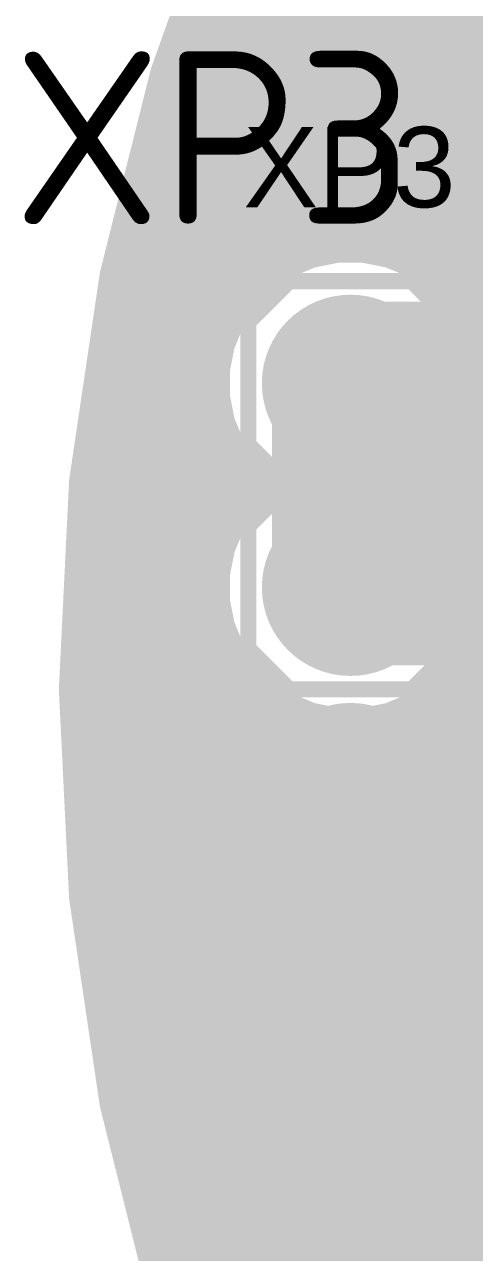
# Model space of a CAD drawing. Header units: inches. Extents: x -27.1 to 26.6, y -26.6 to 26.6.
# Drawn here: x -27.05 to -21.46, y -7.01 to 8.27 of the extents above; entities that cross this region are included whole.
import ezdxf

# ---------------------------------------------------------------- set-up
doc = ezdxf.new("R2010")
doc.units = ezdxf.units.IN
for name, color, linetype in [('Bottom Layer', 5, 'Continuous'), ('Bottom Overlay', 54, 'Continuous'), ('Bottom Solder', 6, 'Continuous'), ('Mechanical 13', 56, 'Continuous'), ('Mechanical 4', 56, 'Continuous'), ('Multi-Layer', 9, 'Continuous'), ('Pad Holes', 156, 'Continuous'), ('Top Layer', 1, 'Continuous'), ('Top Overlay', 2, 'Continuous'), ('Top Solder', 216, 'Continuous'), ('Via Holes', 16, 'Continuous')]:
    doc.layers.add(name, color=color, linetype=linetype)
doc.styles.add('Arial', font='', dxfattribs={"height": 0.2})
doc.styles.add('GOST type B', font='', dxfattribs={"height": 0.2})
doc.styles.get('Arial').set_extended_font_data('Arial')
doc.styles.get('GOST type B').set_extended_font_data('GOST type B')

# ---------------------------------------------------------------- blocks, each defined once
blk = doc.blocks.new('PLH4_____18_8')
at = {"layer": 'Bottom Layer'}
h = blk.add_hatch(color=5, dxfattribs=at)
edge = h.paths.add_edge_path()
edge.add_arc((0, 0), 1, 0, 360)
h = blk.add_hatch(color=5, dxfattribs=at)
edge = h.paths.add_edge_path()
edge.add_arc((0, -2.54), 1, 0, 360)
h = blk.add_hatch(color=5, dxfattribs=at)
edge = h.paths.add_edge_path()
edge.add_arc((0, -5.08), 1, 0, 360)
h = blk.add_hatch(color=5, dxfattribs=at)
edge = h.paths.add_edge_path()
edge.add_arc((0, -7.62), 1, 0, 360)
at = {"layer": 'Bottom Solder'}
h = blk.add_hatch(color=6, dxfattribs=at)
edge = h.paths.add_edge_path()
edge.add_arc((0, 0), 1.102, 0, 360)
h = blk.add_hatch(color=6, dxfattribs=at)
edge = h.paths.add_edge_path()
edge.add_arc((0, -2.54), 1.102, 0, 360)
h = blk.add_hatch(color=6, dxfattribs=at)
edge = h.paths.add_edge_path()
edge.add_arc((0, -5.08), 1.102, 0, 360)
h = blk.add_hatch(color=6, dxfattribs=at)
edge = h.paths.add_edge_path()
edge.add_arc((0, -7.62), 1.102, 0, 360)
at = {"layer": 'Multi-Layer'}
h = blk.add_hatch(color=9, dxfattribs=at)
edge = h.paths.add_edge_path()
edge.add_arc((0, 0), 1, 0, 360)
h = blk.add_hatch(color=9, dxfattribs=at)
edge = h.paths.add_edge_path()
edge.add_arc((0, -2.54), 1, 0, 360)
h = blk.add_hatch(color=9, dxfattribs=at)
edge = h.paths.add_edge_path()
edge.add_arc((0, -5.08), 1, 0, 360)
h = blk.add_hatch(color=9, dxfattribs=at)
edge = h.paths.add_edge_path()
edge.add_arc((0, -7.62), 1, 0, 360)
at = {"layer": 'Pad Holes'}
h = blk.add_hatch(color=7, dxfattribs=at)
edge = h.paths.add_edge_path()
edge.add_arc((0, 0), 0.5, 0, 360)
h = blk.add_hatch(color=7, dxfattribs=at)
edge = h.paths.add_edge_path()
edge.add_arc((0, -2.54), 0.5, 0, 360)
h = blk.add_hatch(color=7, dxfattribs=at)
edge = h.paths.add_edge_path()
edge.add_arc((0, -5.08), 0.5, 0, 360)
h = blk.add_hatch(color=7, dxfattribs=at)
edge = h.paths.add_edge_path()
edge.add_arc((0, -7.62), 0.5, 0, 360)
at = {"layer": 'Top Layer'}
h = blk.add_hatch(color=1, dxfattribs=at)
edge = h.paths.add_edge_path()
edge.add_arc((0, 0), 1, 0, 360)
h = blk.add_hatch(color=1, dxfattribs=at)
edge = h.paths.add_edge_path()
edge.add_arc((0, -2.54), 1, 0, 360)
h = blk.add_hatch(color=1, dxfattribs=at)
edge = h.paths.add_edge_path()
edge.add_arc((0, -5.08), 1, 0, 360)
h = blk.add_hatch(color=1, dxfattribs=at)
edge = h.paths.add_edge_path()
edge.add_arc((0, -7.62), 1, 0, 360)
at = {"layer": 'Top Solder'}
h = blk.add_hatch(color=216, dxfattribs=at)
edge = h.paths.add_edge_path()
edge.add_arc((0, 0), 1.102, 0, 360)
h = blk.add_hatch(color=216, dxfattribs=at)
edge = h.paths.add_edge_path()
edge.add_arc((0, -2.54), 1.102, 0, 360)
h = blk.add_hatch(color=216, dxfattribs=at)
edge = h.paths.add_edge_path()
edge.add_arc((0, -5.08), 1.102, 0, 360)
h = blk.add_hatch(color=216, dxfattribs=at)
edge = h.paths.add_edge_path()
edge.add_arc((0, -7.62), 1.102, 0, 360)
at = {"layer": 'Bottom Overlay'}
for points in [[(-1.675, 0, 0.254, 0.254, 1), (-1.925, 0, 0.254, 0.254, 1)], [(-1.988, 0, 0.127, 0.127, 1), (-1.861, 0, 0.127, 0.127, 1)], [(-1.739, 0, 0.127, 0.127, 1), (-1.612, 0, 0.127, 0.127, 1)]]:
    blk.add_lwpolyline(points, format="xyseb", close=True, dxfattribs=at)
at = {"layer": 'Mechanical 13'}
for points in [[(-1.27, 0.762, 0.2, 0.2, 0), (-0.762, 1.27, 0.2, 0.2, 0)], [(-0.762, 1.27, 0.2, 0.2, 0), (0.762, 1.27, 0.2, 0.2, 0)], [(0.762, 1.27, 0.2, 0.2, 0), (1.27, 0.762, 0.2, 0.2, 0)], [(-1.27, -0.762, 0.2, 0.2, 0), (-1.27, 0.762, 0.2, 0.2, 0)], [(1.27, -0.762, 0.2, 0.2, 0), (1.27, 0.77, 0.2, 0.2, 0)], [(-1.27, -0.762, 0.2, 0.2, 0), (-0.762, -1.27, 0.2, 0.2, 0)], [(0.762, -1.27, 0.2, 0.2, 0), (1.27, -0.762, 0.2, 0.2, 0)], [(-1.27, -1.778, 0.2, 0.2, 0), (-0.762, -1.27, 0.2, 0.2, 0)], [(-0.762, -1.27, 0.2, 0.2, 0), (0.762, -1.27, 0.2, 0.2, 0)], [(0.762, -1.27, 0.2, 0.2, 0), (1.27, -1.778, 0.2, 0.2, 0)], [(-1.27, -3.302, 0.2, 0.2, 0), (-1.27, -1.778, 0.2, 0.2, 0)], [(1.27, -3.302, 0.2, 0.2, 0), (1.27, -1.77, 0.2, 0.2, 0)], [(-1.27, -3.302, 0.2, 0.2, 0), (-0.762, -3.81, 0.2, 0.2, 0)], [(0.762, -3.81, 0.2, 0.2, 0), (1.27, -3.302, 0.2, 0.2, 0)], [(-1.27, -4.318, 0.2, 0.2, 0), (-0.762, -3.81, 0.2, 0.2, 0)], [(-0.762, -3.81, 0.2, 0.2, 0), (0.762, -3.81, 0.2, 0.2, 0)], [(0.762, -3.81, 0.2, 0.2, 0), (1.27, -4.318, 0.2, 0.2, 0)], [(-1.27, -5.842, 0.2, 0.2, 0), (-1.27, -4.318, 0.2, 0.2, 0)], [(1.27, -5.842, 0.2, 0.2, 0), (1.27, -4.31, 0.2, 0.2, 0)], [(-1.27, -5.842, 0.2, 0.2, 0), (-0.762, -6.35, 0.2, 0.2, 0)], [(0.762, -6.35, 0.2, 0.2, 0), (1.27, -5.842, 0.2, 0.2, 0)], [(-1.27, -6.858, 0.2, 0.2, 0), (-0.762, -6.35, 0.2, 0.2, 0)], [(-0.762, -6.35, 0.2, 0.2, 0), (0.762, -6.35, 0.2, 0.2, 0)], [(0.762, -6.35, 0.2, 0.2, 0), (1.27, -6.858, 0.2, 0.2, 0)], [(-1.27, -8.382, 0.2, 0.2, 0), (-1.27, -6.858, 0.2, 0.2, 0)], [(1.27, -8.382, 0.2, 0.2, 0), (1.27, -6.85, 0.2, 0.2, 0)], [(-1.27, -8.382, 0.2, 0.2, 0), (-0.762, -8.89, 0.2, 0.2, 0)], [(0.762, -8.89, 0.2, 0.2, 0), (1.27, -8.382, 0.2, 0.2, 0)], [(-0.762, -8.89, 0.2, 0.2, 0), (0.762, -8.89, 0.2, 0.2, 0)]]:
    blk.add_lwpolyline(points, format="xyseb", dxfattribs=at)
for points in [[(-0.812, 1.27, 0.1, 0.1, 1), (-0.712, 1.27, 0.1, 0.1, 1)], [(-0.812, 1.27, 0.1, 0.1, 1), (-0.712, 1.27, 0.1, 0.1, 1)], [(0.712, 1.27, 0.1, 0.1, 1), (0.812, 1.27, 0.1, 0.1, 1)], [(0.712, 1.27, 0.1, 0.1, 1), (0.812, 1.27, 0.1, 0.1, 1)], [(-1.32, 0.762, 0.1, 0.1, 1), (-1.22, 0.762, 0.1, 0.1, 1)], [(-1.32, 0.762, 0.1, 0.1, 1), (-1.22, 0.762, 0.1, 0.1, 1)], [(1.22, 0.77, 0.1, 0.1, 1), (1.32, 0.77, 0.1, 0.1, 1)], [(1.22, 0.762, 0.1, 0.1, 1), (1.32, 0.762, 0.1, 0.1, 1)], [(-1.675, 0, 0.254, 0.254, 1), (-1.925, 0, 0.254, 0.254, 1)], [(-1.988, 0, 0.127, 0.127, 1), (-1.861, 0, 0.127, 0.127, 1)], [(-1.739, 0, 0.127, 0.127, 1), (-1.612, 0, 0.127, 0.127, 1)], [(-1.32, -0.762, 0.1, 0.1, 1), (-1.22, -0.762, 0.1, 0.1, 1)], [(-1.32, -0.762, 0.1, 0.1, 1), (-1.22, -0.762, 0.1, 0.1, 1)], [(1.22, -0.762, 0.1, 0.1, 1), (1.32, -0.762, 0.1, 0.1, 1)], [(1.22, -0.762, 0.1, 0.1, 1), (1.32, -0.762, 0.1, 0.1, 1)], [(-0.812, -1.27, 0.1, 0.1, 1), (-0.712, -1.27, 0.1, 0.1, 1)], [(-0.812, -1.27, 0.1, 0.1, 1), (-0.712, -1.27, 0.1, 0.1, 1)], [(-0.812, -1.27, 0.1, 0.1, 1), (-0.712, -1.27, 0.1, 0.1, 1)], [(0.712, -1.27, 0.1, 0.1, 1), (0.812, -1.27, 0.1, 0.1, 1)], [(0.712, -1.27, 0.1, 0.1, 1), (0.812, -1.27, 0.1, 0.1, 1)], [(0.712, -1.27, 0.1, 0.1, 1), (0.812, -1.27, 0.1, 0.1, 1)], [(-1.32, -1.778, 0.1, 0.1, 1), (-1.22, -1.778, 0.1, 0.1, 1)], [(-1.32, -1.778, 0.1, 0.1, 1), (-1.22, -1.778, 0.1, 0.1, 1)], [(1.22, -1.77, 0.1, 0.1, 1), (1.32, -1.77, 0.1, 0.1, 1)], [(1.22, -1.778, 0.1, 0.1, 1), (1.32, -1.778, 0.1, 0.1, 1)], [(-1.32, -3.302, 0.1, 0.1, 1), (-1.22, -3.302, 0.1, 0.1, 1)], [(-1.32, -3.302, 0.1, 0.1, 1), (-1.22, -3.302, 0.1, 0.1, 1)], [(1.22, -3.302, 0.1, 0.1, 1), (1.32, -3.302, 0.1, 0.1, 1)], [(1.22, -3.302, 0.1, 0.1, 1), (1.32, -3.302, 0.1, 0.1, 1)], [(-0.812, -3.81, 0.1, 0.1, 1), (-0.712, -3.81, 0.1, 0.1, 1)], [(-0.812, -3.81, 0.1, 0.1, 1), (-0.712, -3.81, 0.1, 0.1, 1)], [(-0.812, -3.81, 0.1, 0.1, 1), (-0.712, -3.81, 0.1, 0.1, 1)], [(0.712, -3.81, 0.1, 0.1, 1), (0.812, -3.81, 0.1, 0.1, 1)], [(0.712, -3.81, 0.1, 0.1, 1), (0.812, -3.81, 0.1, 0.1, 1)], [(0.712, -3.81, 0.1, 0.1, 1), (0.812, -3.81, 0.1, 0.1, 1)], [(-1.32, -4.318, 0.1, 0.1, 1), (-1.22, -4.318, 0.1, 0.1, 1)], [(-1.32, -4.318, 0.1, 0.1, 1), (-1.22, -4.318, 0.1, 0.1, 1)], [(1.22, -4.31, 0.1, 0.1, 1), (1.32, -4.31, 0.1, 0.1, 1)], [(1.22, -4.318, 0.1, 0.1, 1), (1.32, -4.318, 0.1, 0.1, 1)], [(-1.32, -5.842, 0.1, 0.1, 1), (-1.22, -5.842, 0.1, 0.1, 1)], [(-1.32, -5.842, 0.1, 0.1, 1), (-1.22, -5.842, 0.1, 0.1, 1)], [(1.22, -5.842, 0.1, 0.1, 1), (1.32, -5.842, 0.1, 0.1, 1)], [(1.22, -5.842, 0.1, 0.1, 1), (1.32, -5.842, 0.1, 0.1, 1)], [(-0.812, -6.35, 0.1, 0.1, 1), (-0.712, -6.35, 0.1, 0.1, 1)], [(-0.812, -6.35, 0.1, 0.1, 1), (-0.712, -6.35, 0.1, 0.1, 1)], [(-0.812, -6.35, 0.1, 0.1, 1), (-0.712, -6.35, 0.1, 0.1, 1)], [(0.712, -6.35, 0.1, 0.1, 1), (0.812, -6.35, 0.1, 0.1, 1)], [(0.712, -6.35, 0.1, 0.1, 1), (0.812, -6.35, 0.1, 0.1, 1)], [(0.712, -6.35, 0.1, 0.1, 1), (0.812, -6.35, 0.1, 0.1, 1)], [(-1.32, -6.858, 0.1, 0.1, 1), (-1.22, -6.858, 0.1, 0.1, 1)], [(-1.32, -6.858, 0.1, 0.1, 1), (-1.22, -6.858, 0.1, 0.1, 1)], [(1.22, -6.85, 0.1, 0.1, 1), (1.32, -6.85, 0.1, 0.1, 1)], [(1.22, -6.858, 0.1, 0.1, 1), (1.32, -6.858, 0.1, 0.1, 1)], [(-1.32, -8.382, 0.1, 0.1, 1), (-1.22, -8.382, 0.1, 0.1, 1)], [(-1.32, -8.382, 0.1, 0.1, 1), (-1.22, -8.382, 0.1, 0.1, 1)], [(1.22, -8.382, 0.1, 0.1, 1), (1.32, -8.382, 0.1, 0.1, 1)], [(1.22, -8.382, 0.1, 0.1, 1), (1.32, -8.382, 0.1, 0.1, 1)], [(-0.812, -8.89, 0.1, 0.1, 1), (-0.712, -8.89, 0.1, 0.1, 1)], [(-0.812, -8.89, 0.1, 0.1, 1), (-0.712, -8.89, 0.1, 0.1, 1)], [(0.712, -8.89, 0.1, 0.1, 1), (0.812, -8.89, 0.1, 0.1, 1)], [(0.712, -8.89, 0.1, 0.1, 1), (0.812, -8.89, 0.1, 0.1, 1)]]:
    blk.add_lwpolyline(points, format="xyseb", close=True, dxfattribs=at)
at = {"layer": 'Top Overlay'}
for points in [[(-1.27, 0.762, 0.2, 0.2, 0), (-0.762, 1.27, 0.2, 0.2, 0)], [(-0.762, 1.27, 0.2, 0.2, 0), (0.762, 1.27, 0.2, 0.2, 0)], [(0.762, 1.27, 0.2, 0.2, 0), (1.27, 0.762, 0.2, 0.2, 0)], [(-1.27, -0.762, 0.2, 0.2, 0), (-1.27, 0.762, 0.2, 0.2, 0)], [(1.27, -0.762, 0.2, 0.2, 0), (1.27, 0.77, 0.2, 0.2, 0)], [(-1.27, -0.762, 0.2, 0.2, 0), (-0.762, -1.27, 0.2, 0.2, 0)], [(0.762, -1.27, 0.2, 0.2, 0), (1.27, -0.762, 0.2, 0.2, 0)], [(-1.27, -1.778, 0.2, 0.2, 0), (-0.762, -1.27, 0.2, 0.2, 0)], [(-0.762, -1.27, 0.2, 0.2, 0), (0.762, -1.27, 0.2, 0.2, 0)], [(0.762, -1.27, 0.2, 0.2, 0), (1.27, -1.778, 0.2, 0.2, 0)], [(-1.27, -3.302, 0.2, 0.2, 0), (-1.27, -1.778, 0.2, 0.2, 0)], [(1.27, -3.302, 0.2, 0.2, 0), (1.27, -1.77, 0.2, 0.2, 0)], [(-1.27, -3.302, 0.2, 0.2, 0), (-0.762, -3.81, 0.2, 0.2, 0)], [(0.762, -3.81, 0.2, 0.2, 0), (1.27, -3.302, 0.2, 0.2, 0)], [(-1.27, -4.318, 0.2, 0.2, 0), (-0.762, -3.81, 0.2, 0.2, 0)], [(-0.762, -3.81, 0.2, 0.2, 0), (0.762, -3.81, 0.2, 0.2, 0)], [(0.762, -3.81, 0.2, 0.2, 0), (1.27, -4.318, 0.2, 0.2, 0)], [(-1.27, -5.842, 0.2, 0.2, 0), (-1.27, -4.318, 0.2, 0.2, 0)], [(1.27, -5.842, 0.2, 0.2, 0), (1.27, -4.31, 0.2, 0.2, 0)], [(-1.27, -5.842, 0.2, 0.2, 0), (-0.762, -6.35, 0.2, 0.2, 0)], [(0.762, -6.35, 0.2, 0.2, 0), (1.27, -5.842, 0.2, 0.2, 0)], [(-1.27, -6.858, 0.2, 0.2, 0), (-0.762, -6.35, 0.2, 0.2, 0)], [(-0.762, -6.35, 0.2, 0.2, 0), (0.762, -6.35, 0.2, 0.2, 0)], [(0.762, -6.35, 0.2, 0.2, 0), (1.27, -6.858, 0.2, 0.2, 0)], [(-1.27, -8.382, 0.2, 0.2, 0), (-1.27, -6.858, 0.2, 0.2, 0)], [(1.27, -8.382, 0.2, 0.2, 0), (1.27, -6.85, 0.2, 0.2, 0)], [(-1.27, -8.382, 0.2, 0.2, 0), (-0.762, -8.89, 0.2, 0.2, 0)], [(0.762, -8.89, 0.2, 0.2, 0), (1.27, -8.382, 0.2, 0.2, 0)], [(-0.762, -8.89, 0.2, 0.2, 0), (0.762, -8.89, 0.2, 0.2, 0)]]:
    blk.add_lwpolyline(points, format="xyseb", dxfattribs=at)
for points in [[(-0.812, 1.27, 0.1, 0.1, 1), (-0.712, 1.27, 0.1, 0.1, 1)], [(-0.812, 1.27, 0.1, 0.1, 1), (-0.712, 1.27, 0.1, 0.1, 1)], [(0.712, 1.27, 0.1, 0.1, 1), (0.812, 1.27, 0.1, 0.1, 1)], [(0.712, 1.27, 0.1, 0.1, 1), (0.812, 1.27, 0.1, 0.1, 1)], [(-1.32, 0.762, 0.1, 0.1, 1), (-1.22, 0.762, 0.1, 0.1, 1)], [(-1.32, 0.762, 0.1, 0.1, 1), (-1.22, 0.762, 0.1, 0.1, 1)], [(1.22, 0.77, 0.1, 0.1, 1), (1.32, 0.77, 0.1, 0.1, 1)], [(1.22, 0.762, 0.1, 0.1, 1), (1.32, 0.762, 0.1, 0.1, 1)], [(-1.675, 0, 0.254, 0.254, 1), (-1.925, 0, 0.254, 0.254, 1)], [(-1.988, 0, 0.127, 0.127, 1), (-1.861, 0, 0.127, 0.127, 1)], [(-1.739, 0, 0.127, 0.127, 1), (-1.612, 0, 0.127, 0.127, 1)], [(-1.32, -0.762, 0.1, 0.1, 1), (-1.22, -0.762, 0.1, 0.1, 1)], [(-1.32, -0.762, 0.1, 0.1, 1), (-1.22, -0.762, 0.1, 0.1, 1)], [(1.22, -0.762, 0.1, 0.1, 1), (1.32, -0.762, 0.1, 0.1, 1)], [(1.22, -0.762, 0.1, 0.1, 1), (1.32, -0.762, 0.1, 0.1, 1)], [(-0.812, -1.27, 0.1, 0.1, 1), (-0.712, -1.27, 0.1, 0.1, 1)], [(-0.812, -1.27, 0.1, 0.1, 1), (-0.712, -1.27, 0.1, 0.1, 1)], [(-0.812, -1.27, 0.1, 0.1, 1), (-0.712, -1.27, 0.1, 0.1, 1)], [(0.712, -1.27, 0.1, 0.1, 1), (0.812, -1.27, 0.1, 0.1, 1)], [(0.712, -1.27, 0.1, 0.1, 1), (0.812, -1.27, 0.1, 0.1, 1)], [(0.712, -1.27, 0.1, 0.1, 1), (0.812, -1.27, 0.1, 0.1, 1)], [(-1.32, -1.778, 0.1, 0.1, 1), (-1.22, -1.778, 0.1, 0.1, 1)], [(-1.32, -1.778, 0.1, 0.1, 1), (-1.22, -1.778, 0.1, 0.1, 1)], [(1.22, -1.77, 0.1, 0.1, 1), (1.32, -1.77, 0.1, 0.1, 1)], [(1.22, -1.778, 0.1, 0.1, 1), (1.32, -1.778, 0.1, 0.1, 1)], [(-1.32, -3.302, 0.1, 0.1, 1), (-1.22, -3.302, 0.1, 0.1, 1)], [(-1.32, -3.302, 0.1, 0.1, 1), (-1.22, -3.302, 0.1, 0.1, 1)], [(1.22, -3.302, 0.1, 0.1, 1), (1.32, -3.302, 0.1, 0.1, 1)], [(1.22, -3.302, 0.1, 0.1, 1), (1.32, -3.302, 0.1, 0.1, 1)], [(-0.812, -3.81, 0.1, 0.1, 1), (-0.712, -3.81, 0.1, 0.1, 1)], [(-0.812, -3.81, 0.1, 0.1, 1), (-0.712, -3.81, 0.1, 0.1, 1)], [(-0.812, -3.81, 0.1, 0.1, 1), (-0.712, -3.81, 0.1, 0.1, 1)], [(0.712, -3.81, 0.1, 0.1, 1), (0.812, -3.81, 0.1, 0.1, 1)], [(0.712, -3.81, 0.1, 0.1, 1), (0.812, -3.81, 0.1, 0.1, 1)], [(0.712, -3.81, 0.1, 0.1, 1), (0.812, -3.81, 0.1, 0.1, 1)], [(-1.32, -4.318, 0.1, 0.1, 1), (-1.22, -4.318, 0.1, 0.1, 1)], [(-1.32, -4.318, 0.1, 0.1, 1), (-1.22, -4.318, 0.1, 0.1, 1)], [(1.22, -4.31, 0.1, 0.1, 1), (1.32, -4.31, 0.1, 0.1, 1)], [(1.22, -4.318, 0.1, 0.1, 1), (1.32, -4.318, 0.1, 0.1, 1)], [(-1.32, -5.842, 0.1, 0.1, 1), (-1.22, -5.842, 0.1, 0.1, 1)], [(-1.32, -5.842, 0.1, 0.1, 1), (-1.22, -5.842, 0.1, 0.1, 1)], [(1.22, -5.842, 0.1, 0.1, 1), (1.32, -5.842, 0.1, 0.1, 1)], [(1.22, -5.842, 0.1, 0.1, 1), (1.32, -5.842, 0.1, 0.1, 1)], [(-0.812, -6.35, 0.1, 0.1, 1), (-0.712, -6.35, 0.1, 0.1, 1)], [(-0.812, -6.35, 0.1, 0.1, 1), (-0.712, -6.35, 0.1, 0.1, 1)], [(-0.812, -6.35, 0.1, 0.1, 1), (-0.712, -6.35, 0.1, 0.1, 1)], [(0.712, -6.35, 0.1, 0.1, 1), (0.812, -6.35, 0.1, 0.1, 1)], [(0.712, -6.35, 0.1, 0.1, 1), (0.812, -6.35, 0.1, 0.1, 1)], [(0.712, -6.35, 0.1, 0.1, 1), (0.812, -6.35, 0.1, 0.1, 1)], [(-1.32, -6.858, 0.1, 0.1, 1), (-1.22, -6.858, 0.1, 0.1, 1)], [(-1.32, -6.858, 0.1, 0.1, 1), (-1.22, -6.858, 0.1, 0.1, 1)], [(1.22, -6.85, 0.1, 0.1, 1), (1.32, -6.85, 0.1, 0.1, 1)], [(1.22, -6.858, 0.1, 0.1, 1), (1.32, -6.858, 0.1, 0.1, 1)], [(-1.32, -8.382, 0.1, 0.1, 1), (-1.22, -8.382, 0.1, 0.1, 1)], [(-1.32, -8.382, 0.1, 0.1, 1), (-1.22, -8.382, 0.1, 0.1, 1)], [(1.22, -8.382, 0.1, 0.1, 1), (1.32, -8.382, 0.1, 0.1, 1)], [(1.22, -8.382, 0.1, 0.1, 1), (1.32, -8.382, 0.1, 0.1, 1)], [(-0.812, -8.89, 0.1, 0.1, 1), (-0.712, -8.89, 0.1, 0.1, 1)], [(-0.812, -8.89, 0.1, 0.1, 1), (-0.712, -8.89, 0.1, 0.1, 1)], [(0.712, -8.89, 0.1, 0.1, 1), (0.812, -8.89, 0.1, 0.1, 1)], [(0.712, -8.89, 0.1, 0.1, 1), (0.812, -8.89, 0.1, 0.1, 1)]]:
    blk.add_lwpolyline(points, format="xyseb", close=True, dxfattribs=at)
at = {"layer": 'Mechanical 13', "style": 'GOST type B'}
blk.add_text('XP3', height=2.15, rotation=360, dxfattribs=at).set_placement((-4.2, 1.98))

msp = doc.modelspace()

# ---------------------------------------------------------------- hatches: boundary and pattern name
at = {"layer": 'Bottom Layer'}
for points in [[(0.896, 26.496), (2.44, 26.399), (3.975, 26.211), (5.497, 25.935), (7, 25.57), (8.479, 25.118), (9.93, 24.581), (11.346, 23.96), (12.724, 23.258), (13.391, 22.867), (13.443, 22.838), (13.532, 22.758), (13.602, 22.661), (13.649, 22.551), (13.671, 22.434), (13.667, 22.314), (13.638, 22.199), (13.584, 22.092), (13.547, 22.046), (5.967, 12.717), (5.884, 12.634), (5.826, 12.584), (5.692, 12.512), (5.543, 12.483), (5.392, 12.498), (5.252, 12.556), (5.134, 12.652), (5.05, 12.779), (5.01, 12.91), (5.01, 15.93), (5.01, 15.93), (5.01, 16.362), (5.005, 16.387), (5.007, 16.412), (4.923, 17.273), (4.915, 17.297), (4.915, 17.322), (4.747, 18.171), (4.737, 18.194), (4.734, 18.219), (4.483, 19.047), (4.471, 19.069), (4.466, 19.094), (4.135, 19.893), (4.121, 19.914), (4.114, 19.938), (4.073, 20.015), (4.026, 20.073), (3.984, 20.135), (3.728, 20.391), (3.538, 20.676), (3.407, 20.992), (3.381, 21.123), (3.305, 21.307), (3.2, 21.463), (3.182, 21.481), (3.17, 21.503), (2.622, 22.172), (2.602, 22.188), (2.588, 22.209), (2.282, 22.515), (1.492, 23.305), (1.492, 23.305), (1.367, 23.43), (1.316, 23.464), (1.271, 23.506), (0.968, 23.689), (0.911, 23.71), (0.857, 23.74), (0.519, 23.846), (0.458, 23.853), (0.399, 23.869), (0.046, 23.892), (-0.015, 23.884), (-0.076, 23.885), (-0.25, 23.854), (-0.26, 23.85), (-4.088, 24.647), (-4.307, 24.719), (-4.82, 24.8), (-5.34, 24.8), (-5.853, 24.719), (-6.347, 24.558), (-6.81, 24.322), (-7.23, 24.017), (-7.597, 23.65), (-7.902, 23.23), (-8.138, 22.767), (-11.059, 17.415), (-11.252, 17.036), (-11.384, 16.632), (-11.45, 16.212), (-11.45, 15.788), (-11.384, 15.368), (-11.252, 14.964), (-11.059, 14.585), (-10.809, 14.241), (-10.509, 13.941), (-10.165, 13.691), (-9.786, 13.498), (-9.653, 13.455), (-8.803, 12.972), (-8.777, 12.774), (-12.312, 9.238), (-12.312, 9.238), (-12.451, 9.099), (-12.465, 9.078), (-12.485, 9.062), (-12.734, 8.758), (-12.746, 8.735), (-12.764, 8.718), (-12.983, 8.39), (-12.993, 8.367), (-13.009, 8.347), (-13.194, 8), (-13.202, 7.976), (-13.216, 7.955), (-13.366, 7.591), (-13.371, 7.566), (-13.383, 7.544), (-13.497, 7.167), (-13.5, 7.142), (-13.51, 7.119), (-13.586, 6.733), (-13.586, 6.707), (-13.594, 6.683), (-13.632, 6.291), (-13.63, 6.266), (-13.635, 6.242), (-13.635, 5.119), (-13.835, 5.004), (-14.01, 5.105), (-14.366, 5.2), (-14.734, 5.2), (-15.09, 5.105), (-15.41, 4.92), (-15.67, 4.66), (-15.855, 4.34), (-15.95, 3.984), (-15.95, 3.616), (-15.855, 3.26), (-15.681, 2.96), (-15.724, 2.811), (-15.745, 2.76), (-17.464, 2.76), (-19.89, 5.185), (-20.055, 5.296), (-20.25, 5.335), (-23.05, 5.335), (-23.126, 5.32), (-23.203, 5.311), (-23.223, 5.3), (-23.245, 5.296), (-23.256, 5.288), (-23.438, 5.252), (-23.711, 5.139), (-23.956, 4.975), (-24.165, 4.766), (-24.329, 4.521), (-24.426, 4.287), (-24.427, 4.286), (-24.428, 4.282), (-24.439, 4.255), (-24.446, 4.245), (-24.461, 4.169), (-24.483, 4.095), (-24.48, 4.072), (-24.485, 4.05), (-24.485, 4.034), (-24.5, 3.958), (-24.5, 3.662), (-24.485, 3.586), (-24.485, 1.494), (-24.5, 1.418), (-24.5, 1.122), (-24.485, 1.046), (-24.485, 0.925), (-24.446, 0.73), (-24.335, 0.565), (-24.327, 0.556), (-24.165, 0.314), (-23.956, 0.105), (-23.714, -0.057), (-23.71, -0.06), (-23.545, -0.171), (-23.35, -0.21), (-23.249, -0.21), (-23.148, -0.23), (-22.852, -0.23), (-22.751, -0.21), (-21.811, -0.21), (-18.685, -3.335), (-18.52, -3.446), (-18.325, -3.485), (-9.575, -3.485), (-9.442, -3.685), (-9.475, -3.807), (-9.475, -4.043), (-9.414, -4.272), (-9.295, -4.478), (-9.286, -4.487), (-9.285, -4.494), (-9.285, -4.521), (-9.281, -4.538), (-9.281, -8.83), (-9.284, -8.844), (-9.286, -8.888), (-9.295, -8.897), (-9.414, -9.103), (-9.475, -9.332), (-9.475, -9.568), (-9.414, -9.797), (-9.295, -10.003), (-9.128, -10.17), (-8.922, -10.289), (-8.693, -10.35), (-8.457, -10.35), (-8.385, -10.405), (-8.385, -12.972), (-8.38, -12.997), (-8.382, -13.022), (-8.353, -13.317), (-8.346, -13.342), (-8.346, -13.367), (-8.288, -13.658), (-8.278, -13.681), (-8.276, -13.706), (-8.19, -13.99), (-8.178, -14.012), (-8.173, -14.037), (-8.06, -14.311), (-8.045, -14.332), (-8.038, -14.356), (-7.898, -14.618), (-7.882, -14.637), (-7.873, -14.661), (-7.708, -14.907), (-7.69, -14.925), (-7.678, -14.947), (-7.625, -15.012), (-7.625, -15.19), (-7.548, -15.576), (-7.397, -15.94), (-7.178, -16.268), (-6.9, -16.546), (-6.572, -16.765), (-6.208, -16.916), (-5.822, -16.993), (-5.677, -16.993), (-5.123, -17.547), (-5.123, -17.547), (-5.016, -17.654), (-4.995, -17.668), (-4.979, -17.687), (-4.746, -17.878), (-4.724, -17.89), (-4.706, -17.908), (-4.456, -18.076), (-4.432, -18.085), (-4.413, -18.101), (-4.147, -18.243), (-4.123, -18.251), (-4.102, -18.265), (-3.823, -18.38), (-3.799, -18.385), (-3.776, -18.397), (-3.488, -18.484), (-3.463, -18.487), (-3.439, -18.497), (-3.144, -18.555), (-3.119, -18.555), (-3.094, -18.563), (-2.795, -18.592), (-2.769, -18.59), (-2.745, -18.595), (-2.594, -18.595), (2.897, -18.595), (2.9, -18.6), (2.9, -18.6), (3.575, -18.6), (3.663, -18.604), (3.836, -18.639), (3.999, -18.706), (4.146, -18.804), (4.271, -18.929), (4.369, -19.076), (4.436, -19.239), (4.455, -19.335), (4.455, -25.277), (4.455, -25.366), (4.424, -25.542), (4.361, -25.709), (4.27, -25.862), (4.152, -25.997), (4.013, -26.109), (3.856, -26.194), (3.686, -26.25), (3.598, -26.262), (3.598, -26.262), (2.796, -26.377), (1.183, -26.507), (-0.436, -26.539), (-2.054, -26.471), (-3.665, -26.303), (-5.262, -26.038), (-6.84, -25.674), (-8.393, -25.215), (-9.914, -24.661), (-11.399, -24.015), (-12.841, -23.279), (-14.236, -22.456), (-15.577, -21.549), (-16.86, -20.561), (-18.08, -19.497), (-19.232, -18.359), (-20.313, -17.153), (-21.317, -15.883), (-22.242, -14.554), (-23.083, -13.171), (-23.838, -11.738), (-24.504, -10.262), (-25.077, -8.748), (-25.557, -7.201), (-25.941, -5.628), (-26.227, -4.035), (-26.416, -2.426), (-26.505, -0.81), (-26.5, 0), (-26.5, 0.773), (-26.41, 2.317), (-26.23, 3.854), (-25.96, 5.377), (-25.603, 6.881), (-25.158, 8.363), (-24.627, 9.816), (-24.013, 11.235), (-23.317, 12.616), (-22.541, 13.954), (-21.689, 15.245), (-20.763, 16.484), (-19.767, 17.667), (-18.703, 18.79), (-17.575, 19.848), (-16.388, 20.839), (-15.145, 21.76), (-13.85, 22.606), (-12.508, 23.375), (-11.124, 24.065), (-9.701, 24.672), (-8.246, 25.196), (-6.763, 25.634), (-5.256, 25.985), (-3.732, 26.247), (-2.195, 26.42), (-0.651, 26.503)], [(-17.675, 2.25), (-5.65, 2.25), (-5.075, 1.675), (-5.075, -2.975), (-18.325, -2.975), (-21.6, 0.3), (-23.35, 0.3), (-23.975, 0.925), (-23.975, 4.05), (-23.05, 4.825), (-20.25, 4.825)]]:
    msp.add_hatch(color=5, dxfattribs=at).paths.add_polyline_path(points)
h = msp.add_hatch(color=5, dxfattribs=at)
edge = h.paths.add_edge_path()
edge.add_arc((-24, 6), 0.4, 0, 360)
h = msp.add_hatch(color=5, dxfattribs=at)
edge = h.paths.add_edge_path()
edge.add_arc((-24, -6), 0.4, 0, 360)
at = {"layer": 'Top Layer'}
h = msp.add_hatch(color=1, dxfattribs=at)
h.paths.add_polyline_path([(0.9, 26.495), (2.444, 26.398), (3.979, 26.21), (5.501, 25.933), (7.004, 25.568), (8.484, 25.116), (9.934, 24.579), (11.351, 23.957), (12.729, 23.254), (13.396, 22.863), (13.396, 22.863), (13.539, 22.746), (13.602, 22.655), (13.648, 22.546), (13.669, 22.429), (13.665, 22.31), (13.637, 22.204), (13.544, 22.043), (13.544, 22.043), (13.544, 22.043), (13.544, 22.043), (5.39, 12.007), (5.283, 11.864), (5.087, 11.565), (4.918, 11.251), (4.776, 10.923), (4.663, 10.585), (4.579, 10.238), (4.525, 9.885), (4.501, 9.535), (4.501, 9.529), (4.5, 9.35), (4.5, 9.35), (4.5, -8.4), (4.488, -13.347), (4.35, -13.439), (4.072, -13.718), (3.853, -14.045), (3.702, -14.409), (3.625, -14.796), (3.625, -15.19), (3.702, -15.576), (3.853, -15.94), (4.072, -16.268), (4.35, -16.546), (4.479, -16.633), (4.457, -25.281), (4.457, -25.37), (4.425, -25.544), (4.363, -25.71), (4.272, -25.863), (4.156, -25.996), (4.018, -26.108), (3.862, -26.192), (3.694, -26.248), (2.805, -26.376), (1.19, -26.507), (-0.429, -26.539), (-2.047, -26.471), (-3.658, -26.304), (-5.255, -26.039), (-6.834, -25.676), (-8.387, -25.217), (-9.909, -24.663), (-11.394, -24.018), (-12.837, -23.282), (-14.231, -22.459), (-15.573, -21.552), (-16.857, -20.564), (-18.077, -19.5), (-19.23, -18.362), (-20.311, -17.156), (-21.316, -15.886), (-22.24, -14.556), (-23.082, -13.173), (-23.837, -11.74), (-24.503, -10.264), (-25.077, -8.749), (-25.557, -7.203), (-25.941, -5.629), (-26.227, -4.035), (-26.416, -2.427), (-26.505, -0.81), (-26.5, 0), (-26.5, 0.773), (-26.41, 2.318), (-26.23, 3.854), (-25.96, 5.377), (-25.602, 6.882), (-25.157, 8.363), (-24.627, 9.816), (-24.012, 11.236), (-23.316, 12.617), (-22.541, 13.956), (-21.688, 15.246), (-20.762, 16.485), (-19.765, 17.668), (-18.701, 18.791), (-17.574, 19.849), (-16.386, 20.841), (-15.143, 21.761), (-13.848, 22.607), (-12.506, 23.376), (-11.121, 24.065), (-9.698, 24.673), (-8.243, 25.197), (-6.759, 25.634), (-5.253, 25.985), (-3.728, 26.247), (-2.191, 26.42), (-0.647, 26.503)])
h.paths.add_polyline_path([(-4.82, 24.8), (-5.34, 24.8), (-5.853, 24.719), (-6.347, 24.558), (-6.81, 24.322), (-7.23, 24.017), (-7.597, 23.65), (-7.902, 23.23), (-11.059, 17.415), (-11.252, 17.036), (-11.384, 16.632), (-11.45, 16.212), (-11.45, 15.788), (-11.384, 15.368), (-11.252, 14.964), (-11.059, 14.585), (-10.809, 14.241), (-10.509, 13.941), (-10.165, 13.691), (-9.786, 13.498), (-9.382, 13.366), (-8.962, 13.3), (-8.538, 13.3), (-8.118, 13.366), (-7.714, 13.498), (-7.335, 13.691), (-6.991, 13.941), (-6.691, 14.241), (-3.316, 18.418), (-3.125, 18.639), (-2.699, 19.038), (-2.223, 19.376), (-1.706, 19.645), (-1.434, 19.752), (-1.066, 19.506), (-0.656, 19.336), (-0.222, 19.25), (0.222, 19.25), (0.656, 19.336), (1.066, 19.506), (1.434, 19.752), (1.748, 20.066), (1.994, 20.434), (2.164, 20.844), (2.25, 21.278), (2.25, 21.722), (2.164, 22.156), (1.994, 22.566), (1.748, 22.934), (1.434, 23.248), (1.066, 23.494), (0.656, 23.664), (0.222, 23.75), (-0.222, 23.75), (-0.656, 23.664), (-1.066, 23.494), (-1.236, 23.38), (-3.341, 24.315), (-3.35, 24.322), (-3.813, 24.558), (-4.307, 24.719)], flags=0)
h.paths.add_polyline_path([(-22.852, 5.31), (-23.148, 5.31), (-23.438, 5.252), (-23.711, 5.139), (-23.956, 4.975), (-24.165, 4.766), (-24.329, 4.521), (-24.442, 4.248), (-24.5, 3.958), (-24.5, 3.662), (-24.442, 3.372), (-24.329, 3.099), (-24.165, 2.854), (-23.975, 2.663), (-23.949, 2.572), (-23.949, 2.508), (-23.975, 2.417), (-24.165, 2.226), (-24.329, 1.981), (-24.442, 1.708), (-24.5, 1.418), (-24.5, 1.122), (-24.442, 0.832), (-24.329, 0.559), (-24.165, 0.314), (-23.956, 0.105), (-23.711, -0.059), (-23.438, -0.172), (-23.148, -0.23), (-22.852, -0.23), (-22.562, -0.172), (-22.289, -0.059), (-22.044, 0.105), (-21.835, 0.314), (-21.671, 0.559), (-21.558, 0.832), (-21.5, 1.122), (-21.5, 1.418), (-21.558, 1.708), (-21.671, 1.981), (-21.835, 2.226), (-22.025, 2.417), (-22.051, 2.508), (-22.051, 2.572), (-22.025, 2.663), (-21.835, 2.854), (-21.671, 3.099), (-21.558, 3.372), (-21.5, 3.662), (-21.5, 3.958), (-21.558, 4.248), (-21.671, 4.521), (-21.835, 4.766), (-22.044, 4.975), (-22.289, 5.139), (-22.562, 5.252)], flags=0)
h.paths.add_polyline_path([(-6.45, 5.212), (-6.542, 5.2), (-6.634, 5.2), (-6.724, 5.176), (-6.815, 5.164), (-6.901, 5.129), (-6.99, 5.105), (-7.071, 5.058), (-7.156, 5.023), (-7.229, 4.967), (-7.31, 4.92), (-7.375, 4.855), (-7.448, 4.798), (-7.505, 4.725), (-7.57, 4.66), (-7.617, 4.579), (-7.673, 4.506), (-7.708, 4.421), (-7.755, 4.34), (-7.779, 4.251), (-7.814, 4.165), (-7.826, 4.074), (-7.85, 3.984), (-7.85, 3.892), (-7.862, 3.8), (-7.862, -1.404), (-7.86, -1.417), (-7.863, -1.431), (-7.919, -2.155), (-7.919, -2.155), (-7.958, -2.667), (-7.939, -3.019), (-7.939, -3.023), (-7.972, -3.059), (-8.109, -3.155), (-8.228, -3.086), (-8.457, -3.025), (-8.693, -3.025), (-8.922, -3.086), (-9.128, -3.205), (-9.295, -3.372), (-9.414, -3.578), (-9.475, -3.807), (-9.475, -4.043), (-9.414, -4.272), (-9.295, -4.478), (-9.128, -4.645), (-8.922, -4.764), (-8.693, -4.825), (-8.457, -4.825), (-8.228, -4.764), (-8.022, -4.645), (-8.013, -4.636), (-8.006, -4.635), (-7.979, -4.635), (-7.962, -4.631), (-7.7, -4.631), (-7.7, -4.675), (-7.232, -4.675), (-7.199, -4.682), (-7.191, -4.68), (-7.182, -4.682), (-7.154, -4.675), (-5.4, -4.675), (-5.4, -3.59), (-5.385, -3.572), (-5.218, -3.244), (-5.142, -2.883), (-5.103, -2.37), (-5.103, -2.37), (-5.103, -2.37), (-5.047, -1.647), (-5.052, -1.556), (-5.044, -1.45), (-5.038, -1.404), (-5.038, 3.8), (-5.05, 3.892), (-5.05, 3.984), (-5.074, 4.074), (-5.086, 4.165), (-5.121, 4.251), (-5.145, 4.34), (-5.192, 4.421), (-5.227, 4.506), (-5.283, 4.579), (-5.33, 4.66), (-5.395, 4.725), (-5.452, 4.798), (-5.525, 4.855), (-5.59, 4.92), (-5.671, 4.967), (-5.744, 5.023), (-5.829, 5.058), (-5.91, 5.105), (-5.999, 5.129), (-6.085, 5.164), (-6.176, 5.176), (-6.266, 5.2), (-6.358, 5.2)], flags=0)
h.paths.add_polyline_path([(2.225, -3.1), (0.275, -3.1), (0.275, -4.9), (0.419, -4.9), (0.582, -5.083), (0.576, -5.14), (0.523, -5.213), (0.453, -5.219), (0.39, -5.22), (0.376, -5.224), (-7.805, -5.224), (-7.805, -5.224), (-7.903, -5.236), (-8.001, -5.249), (-8.183, -5.325), (-8.34, -5.445), (-10.338, -7.444), (-10.953, -7.444), (-10.967, -7.44), (-10.975, -7.44), (-10.975, -7.25), (-11.443, -7.25), (-11.476, -7.243), (-11.511, -7.25), (-11.546, -7.248), (-11.552, -7.25), (-12.945, -7.25), (-12.945, -11.08), (-10.975, -11.08), (-10.975, -8.96), (-10.965, -8.96), (-10.951, -8.956), (-10.025, -8.956), (-9.829, -8.931), (-9.647, -8.855), (-9.49, -8.735), (-7.492, -6.736), (0.376, -6.736), (0.39, -6.74), (0.46, -6.741), (0.51, -6.744), (0.549, -6.749), (0.566, -6.752), (0.571, -6.759), (0.654, -6.815), (0.688, -6.843), (0.705, -6.848), (0.774, -6.894), (1.013, -6.942), (1.888, -6.942), (2.126, -6.894), (2.329, -6.759), (2.464, -6.556), (2.512, -6.318), (2.512, -5.643), (2.464, -5.404), (2.329, -5.201), (2.213, -5.124), (2.212, -5.103), (2.212, -5.1), (2.225, -4.9), (2.225, -4.9), (2.225, -4.431), (2.232, -4.397), (2.227, -4.374), (2.23, -4.351), (2.225, -4.335)], flags=0)
h.paths.add_polyline_path([(-14.55, 5.212), (-14.642, 5.2), (-14.734, 5.2), (-14.824, 5.176), (-14.915, 5.164), (-15.001, 5.129), (-15.09, 5.105), (-15.171, 5.058), (-15.256, 5.023), (-15.329, 4.967), (-15.41, 4.92), (-15.475, 4.855), (-15.548, 4.798), (-15.605, 4.725), (-15.67, 4.66), (-15.717, 4.579), (-15.773, 4.506), (-15.808, 4.421), (-15.855, 4.34), (-15.879, 4.251), (-15.914, 4.165), (-15.926, 4.074), (-15.95, 3.984), (-15.95, 3.892), (-15.962, 3.8), (-15.962, 2.247), (-15.968, 2.013), (-15.992, 1.742), (-16.03, 1.516), (-16.078, 1.336), (-16.131, 1.205), (-16.183, 1.122), (-16.224, 1.077), (-16.256, 1.055), (-16.292, 1.043), (-16.403, 1.031), (-16.406, 1.03), (-17.565, 1.03), (-17.565, -6.06), (-10.935, -6.06), (-10.935, 1.03), (-12.694, 1.03), (-12.697, 1.031), (-12.808, 1.043), (-12.844, 1.055), (-12.876, 1.077), (-12.917, 1.122), (-12.969, 1.205), (-13.022, 1.336), (-13.07, 1.516), (-13.108, 1.742), (-13.132, 2.013), (-13.138, 2.247), (-13.138, 3.8), (-13.15, 3.892), (-13.15, 3.984), (-13.174, 4.074), (-13.186, 4.165), (-13.221, 4.251), (-13.245, 4.34), (-13.292, 4.421), (-13.327, 4.506), (-13.383, 4.579), (-13.43, 4.66), (-13.495, 4.725), (-13.552, 4.798), (-13.625, 4.855), (-13.69, 4.92), (-13.771, 4.967), (-13.844, 5.023), (-13.929, 5.058), (-14.01, 5.105), (-14.099, 5.129), (-14.185, 5.164), (-14.276, 5.176), (-14.366, 5.2), (-14.458, 5.2)], flags=0)
h.paths.add_polyline_path([(1.888, -7.558), (1.013, -7.558), (0.774, -7.606), (0.571, -7.741), (0.436, -7.944), (0.388, -8.183), (0.388, -8.858), (0.436, -9.096), (0.465, -9.14), (-0.04, -9.645), (-0.225, -9.569), (-0.225, -8.675), (-2.275, -8.675), (-2.275, -10.35), (-4.665, -10.35), (-4.665, -12.46), (-2.513, -12.46), (-2.499, -12.474), (-2.431, -12.6), (-2.427, -12.619), (-2.424, -12.658), (-2.53, -12.797), (-2.583, -12.925), (-4.225, -12.925), (-4.225, -13.204), (-4.377, -13.325), (-4.425, -13.342), (-4.533, -13.294), (-4.663, -13.228), (-5.005, -13.025), (-5.134, -12.935), (-5.246, -12.848), (-5.335, -12.768), (-5.401, -12.698), (-5.445, -12.64), (-5.47, -12.598), (-5.481, -12.572), (-5.493, -12.515), (-5.493, -12.514), (-5.508, -12.415), (-5.54, -11.75), (-5.38, -11.55), (-5.275, -11.55), (-5.275, -10.25), (-5.275, -8.45), (-7.225, -8.45), (-7.225, -8.694), (-7.998, -8.694), (-8.015, -8.69), (-8.05, -8.69), (-8.068, -8.689), (-8.099, -8.686), (-8.228, -8.611), (-8.457, -8.55), (-8.693, -8.55), (-8.922, -8.611), (-9.128, -8.73), (-9.295, -8.897), (-9.414, -9.103), (-9.475, -9.332), (-9.475, -9.568), (-9.414, -9.797), (-9.295, -10.003), (-9.128, -10.17), (-8.922, -10.289), (-8.693, -10.35), (-8.457, -10.35), (-8.228, -10.289), (-8.022, -10.17), (-7.962, -10.11), (-7.953, -10.11), (-7.937, -10.106), (-7.225, -10.106), (-7.225, -11.55), (-7.137, -11.55), (-6.962, -11.613), (-6.952, -11.811), (-6.915, -12.554), (-6.888, -12.741), (-6.89, -12.757), (-6.887, -12.822), (-6.891, -12.875), (-6.903, -12.943), (-6.972, -13.175), (-7.019, -13.295), (-7.267, -13.81), (-7.374, -14.003), (-7.379, -14.018), (-7.397, -14.045), (-7.548, -14.409), (-7.625, -14.796), (-7.625, -15.19), (-7.548, -15.576), (-7.397, -15.94), (-7.178, -16.268), (-6.9, -16.546), (-6.572, -16.765), (-6.208, -16.916), (-5.822, -16.993), (-5.428, -16.993), (-5.042, -16.916), (-4.678, -16.765), (-4.35, -16.546), (-4.072, -16.268), (-3.853, -15.94), (-3.737, -15.662), (-3.726, -15.645), (-3.722, -15.627), (-3.713, -15.611), (-3.66, -15.457), (-3.608, -15.33), (-3.554, -15.219), (-3.5, -15.124), (-3.445, -15.043), (-3.391, -14.978), (-3.339, -14.926), (-3.233, -14.905), (-3.166, -14.896), (-3.001, -14.883), (-2.918, -14.882), (-2.905, -14.879), (-2.891, -14.88), (-2.872, -14.875), (-2, -14.875), (-2, -18.5), (2, -18.5), (2, -14.5), (-1.125, -14.5), (-1.125, -13.799), (-1.119, -13.75), (-1.119, -13.75), (-1.119, -13.488), (-0.74, -13.11), (-0.74, -13.11), (-0.62, -12.953), (-0.544, -12.771), (-0.519, -12.575), (-0.334, -12.525), (0.925, -12.525), (0.925, -11.449), (0.931, -11.4), (0.931, -11.4), (0.931, -11.082), (0.932, -11.081), (0.933, -10.811), (1.84, -9.905), (1.84, -9.905), (1.96, -9.748), (2.036, -9.566), (2.051, -9.449), (2.126, -9.434), (2.329, -9.299), (2.464, -9.096), (2.512, -8.858), (2.512, -8.183), (2.464, -7.944), (2.329, -7.741), (2.126, -7.606)], flags=0)
h = msp.add_hatch(color=1, dxfattribs=at)
edge = h.paths.add_edge_path()
edge.add_arc((-24, 6), 0.4, 0, 360)
h = msp.add_hatch(color=1, dxfattribs=at)
edge = h.paths.add_edge_path()
edge.add_arc((-24, -6), 0.4, 0, 360)
at = {"layer": 'Via Holes'}
h = msp.add_hatch(color=7, dxfattribs=at)
edge = h.paths.add_edge_path()
edge.add_arc((-24, 6), 0.2, 0, 360)
h = msp.add_hatch(color=7, dxfattribs=at)
edge = h.paths.add_edge_path()
edge.add_arc((-24, -6), 0.2, 0, 360)

# ---------------------------------------------------------------- linework, layer by layer
at = {"layer": 'Mechanical 4'}
for points in [[(26.5, 0, 0.254, 0.254, 1), (-26.5, 0, 0.254, 0.254, 1)], [(-26.564, 0, 0.127, 0.127, 1), (-26.437, 0, 0.127, 0.127, 1)]]:
    msp.add_lwpolyline(points, format="xyseb", close=True, dxfattribs=at)

# ---------------------------------------------------------------- block references
msp.add_blockref('PLH4_____18_8', (-23, 3.81))

# ---------------------------------------------------------------- texts
at = {"layer": 'Top Overlay', "style": 'Arial'}
msp.add_text('XP3', height=1, dxfattribs=at).set_placement((-24.333, 6))

doc.saveas('drawing.dxf')
